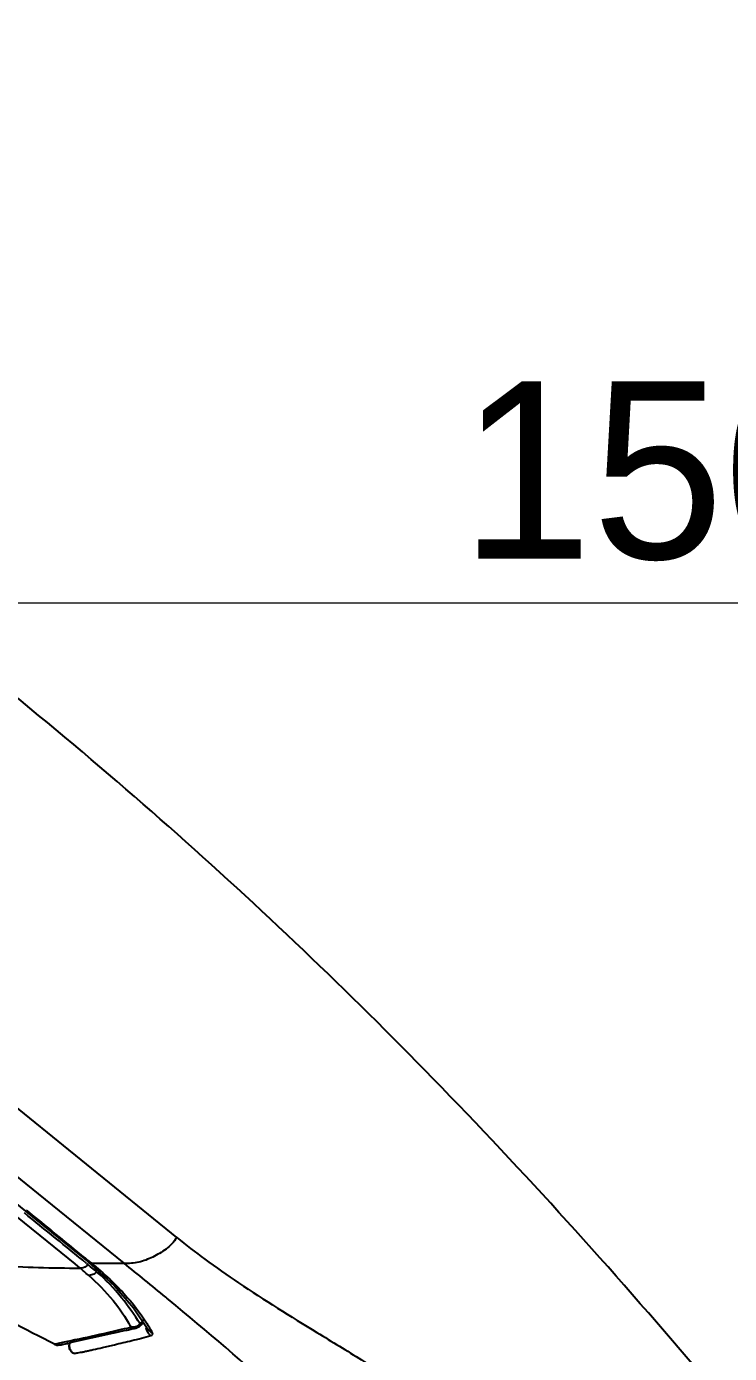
# Model space of a CAD drawing. Extents: x 0 to 1693, y 0 to 1240.
# Drawn here: x 1156.2 to 1195.9, y 581.8 to 656.7 of the extents above; entities that cross this region are included whole.
import ezdxf

# ---------------------------------------------------------------- set-up
doc = ezdxf.new("R2010")
doc.units = 0
doc.header["$LTSCALE"] = 40
doc.header["$MEASUREMENT"] = 0
doc.header["$PDMODE"] = 3
doc.header["$PDSIZE"] = -10
doc.layers.get('0').update_dxf_attribs({"linetype": 'CONTINUOUS'})
doc.layers.get('DEFPOINTS').update_dxf_attribs({"linetype": 'CONTINUOUS'})
doc.layers.add('DEF_LAYER_ASSEM_MEMBER', color=7, linetype='CONTINUOUS')
doc.styles.add('Daelim Dimension', font='')
doc.styles.get('Daelim Dimension').set_extended_font_data('나눔고딕')
doc.dimstyles.new('DEFAULT', dxfattribs={"dimscale": 2, "dimtxt": 2, "dimasz": 2, "dimexe": 0, "dimexo": 2, "dimgap": 1, "dimtad": 1, "dimdec": 1, "dimzin": 9, "dimdsep": 46, "dimtxsty": 'Daelim Dimension', "dimcen": 0.5, "dimclrd": 252, "dimclre": 252, "dimclrt": 3, "dimadec": 1, "dimazin": 0, "dimtfac": 1, "dimtdec": 1, "dimtix": 1, "dimtmove": 0, "dimatfit": 3, "dimfxl": 1, "dimtolj": 1, "dimtzin": 1, "dimlwd": 9, "dimlwe": 9, "dimarcsym": 0})

# ---------------------------------------------------------------- blocks, each defined once
blk = doc.blocks.new('*D7')
at = {"color": 5, "lineweight": 9, "ltscale": 0.5, "transparency": 16777216}
for p, q in [((1076.66, 656.674), (967.784, 656.674)), ((969.784, 652.674), (969.784, 436.258)), ((1231.429, 432.258), (967.784, 432.258))]:
    blk.add_line(p, q, dxfattribs=at)
at = {"color": 5, "ltscale": 0.5, "transparency": 16777216}
for points in [[(969.118, 652.674), (970.451, 652.674), (969.784, 656.674)], [(969.118, 436.258), (970.451, 436.258), (969.784, 432.258)]]:
    blk.add_solid(points, dxfattribs=at)
at = {"layer": 'DEFPOINTS', "color": 0, "ltscale": 0.5, "transparency": 16777216}
for p in [(1080.66, 656.674), (969.784, 432.258), (1235.429, 432.258)]:
    blk.add_point(p, dxfattribs=at)
at = {"color": 7, "ltscale": 0.5, "transparency": 16777216, "insert": (956.998, 544.466), "char_height": 10, "attachment_point": 2, "rotation": 90, "style": 'Daelim Dimension'}
blk.add_mtext('\\A1;224', dxfattribs=at)
blk = doc.blocks.new('*D16')
at = {"color": 5, "lineweight": 9, "ltscale": 0.5, "transparency": 16777216}
for p, q in [((1116.861, 610.843), (1116.861, 626.154)), ((1266.929, 582.172), (1266.929, 626.154)), ((1262.929, 624.154), (1120.861, 624.154))]:
    blk.add_line(p, q, dxfattribs=at)
at = {"color": 5, "ltscale": 0.5, "transparency": 16777216}
for points in [[(1120.861, 624.821), (1120.861, 623.487), (1116.861, 624.154)], [(1262.929, 624.821), (1262.929, 623.487), (1266.929, 624.154)]]:
    blk.add_solid(points, dxfattribs=at)
at = {"layer": 'DEFPOINTS', "color": 0, "ltscale": 0.5, "transparency": 16777216}
for p in [(1116.861, 624.154), (1116.861, 606.843), (1266.929, 578.172)]:
    blk.add_point(p, dxfattribs=at)
at = {"color": 7, "ltscale": 0.5, "transparency": 16777216, "insert": (1191.895, 631.583), "char_height": 10, "attachment_point": 5, "style": 'Daelim Dimension'}
blk.add_mtext('\\A1;150', dxfattribs=at)
blk = doc.blocks.new('*D17')
at = {"color": 5, "lineweight": 9, "ltscale": 0.5, "transparency": 16777216}
for p, q in [((1112.825, 606.873), (991.459, 606.873)), ((993.459, 436.258), (993.459, 602.873)), ((1232.429, 432.258), (991.459, 432.258))]:
    blk.add_line(p, q, dxfattribs=at)
at = {"color": 5, "ltscale": 0.5, "transparency": 16777216}
for points in [[(992.792, 602.873), (994.125, 602.873), (993.459, 606.873)], [(992.792, 436.258), (994.125, 436.258), (993.459, 432.258)]]:
    blk.add_solid(points, dxfattribs=at)
at = {"layer": 'DEFPOINTS', "color": 0, "ltscale": 0.5, "transparency": 16777216}
for p in [(993.459, 606.873), (1116.825, 606.873), (1236.429, 432.258)]:
    blk.add_point(p, dxfattribs=at)
at = {"color": 7, "ltscale": 0.5, "transparency": 16777216, "insert": (986.072, 519.565), "char_height": 10, "attachment_point": 5, "rotation": 90, "style": 'Daelim Dimension'}
blk.add_mtext('\\A1;175', dxfattribs=at)

msp = doc.modelspace()

# ---------------------------------------------------------------- linework, layer by layer
at = {"layer": 'DEF_LAYER_ASSEM_MEMBER', "color": 9, "linetype": 'Continuous'}
for p, q in [((1156.93, 590.821), (1080.209, 652.949)), ((1081.632, 649.503), (1158.972, 586.874)), ((1164.73, 588.366), (1119.921, 624.652)), ((1161.758, 586.912), (1156.93, 590.821)), ((1158.972, 586.874), (1159.264, 586.637)), ((1159.642, 586.9), (1159.719, 586.837)), ((1159.785, 586.782), (1159.72, 586.836)), ((1164.171, 584.948), (1164.11, 584.998)), ((1164.27, 584.867), (1164.171, 584.948)), ((1162.853, 583.517), (1162.796, 583.502)), ((1157.876, 582.348), (1157.833, 582.34)), ((1158.027, 582.38), (1157.876, 582.348)), ((1158.115, 582.398), (1158.027, 582.38)), ((1158.383, 582.455), (1158.115, 582.398)), ((1158.565, 582.493), (1158.383, 582.455)), ((1158.768, 582.537), (1158.565, 582.493)), ((1158.984, 582.583), (1158.768, 582.537)), ((1157.833, 582.34), (1157.827, 582.339))]:
    msp.add_line(p, q, dxfattribs=at)
at = {"layer": 'DEF_LAYER_ASSEM_MEMBER', "color": 7, "linetype": 'Continuous'}
for p, q in [((1155.409, 590.493), (1157.662, 588.67)), ((1157.662, 588.67), (1158.757, 587.783)), ((1158.757, 587.783), (1159.716, 587.005)), ((1159.903, 586.926), (1159.764, 587.04)), ((1161.2, 582.985), (1161.769, 583.11)), ((1161.769, 583.11), (1161.87, 583.132)), ((1161.87, 583.132), (1161.927, 583.144)), ((1161.927, 583.144), (1161.998, 583.159)), ((1161.998, 583.159), (1162.143, 583.191)), ((1162.143, 583.191), (1162.382, 583.242)), ((1162.382, 583.242), (1162.382, 583.242)), ((1162.696, 583.421), (1162.717, 583.447)), ((1162.696, 583.421), (1162.696, 583.421)), ((1162.717, 583.447), (1162.806, 583.55)), ((1163.094, 583.195), (1163.095, 583.194)), ((1158.248, 582.324), (1158.332, 582.345)), ((1158.309, 582.338), (1158.362, 582.35)), ((1158.332, 582.345), (1158.439, 582.371)), ((1158.362, 582.35), (1158.433, 582.367)), ((1158.433, 582.367), (1158.554, 582.394)), ((1158.439, 582.371), (1158.559, 582.399)), ((1158.554, 582.394), (1158.686, 582.424)), ((1158.559, 582.399), (1158.676, 582.427)), ((1158.682, 582.414), (1158.665, 582.345)), ((1158.676, 582.427), (1158.795, 582.454)), ((1158.69, 582.434), (1158.682, 582.414)), ((1158.795, 582.454), (1159.046, 582.509)), ((1159.046, 582.509), (1159.892, 582.697)), ((1159.892, 582.697), (1161.171, 582.978)), ((1161.171, 582.978), (1161.2, 582.985)), ((1157.829, 582.338), (1157.827, 582.339)), ((1158.163, 582.302), (1158.163, 582.302)), ((1158.166, 582.303), (1158.233, 582.32)), ((1158.192, 582.309), (1158.21, 582.314)), ((1158.21, 582.314), (1158.248, 582.324)), ((1158.233, 582.32), (1158.263, 582.327)), ((1158.263, 582.327), (1158.309, 582.338)), ((1158.668, 582.157), (1158.684, 582.101)), ((1158.669, 582.154), (1158.68, 582.111)), ((1158.68, 582.111), (1158.701, 582.056)), ((1158.684, 582.101), (1158.705, 582.049)), ((1158.701, 582.056), (1158.73, 582.003)), ((1158.705, 582.049), (1158.731, 582.001)), ((1158.73, 582.003), (1158.764, 581.954)), ((1158.731, 582.001), (1158.761, 581.958)), ((1158.761, 581.958), (1158.79, 581.923)), ((1158.916, 581.823), (1158.916, 581.823))]:
    msp.add_line(p, q, dxfattribs=at)
for points in [[(1159.716, 587.005), (1161.224, 585.637), (1162.297, 584.398), (1163.094, 583.195)], [(1162.381, 583.242), (1162.426, 583.254), (1162.459, 583.265), (1162.498, 583.281), (1162.539, 583.3), (1162.58, 583.323), (1162.622, 583.351), (1162.662, 583.384), (1162.696, 583.421)], [(1162.806, 583.55), (1162.826, 583.574), (1162.835, 583.586)], [(1158.665, 582.345), (1158.658, 582.279), (1158.659, 582.217), (1158.668, 582.157)], [(1157.829, 582.338), (1157.87, 582.319), (1157.952, 582.297), (1158.044, 582.289)], [(1158.163, 582.302), (1158.172, 582.304), (1158.18, 582.306), (1158.186, 582.308)], [(1158.79, 581.923), (1158.829, 581.884), (1158.864, 581.856)], [(1158.864, 581.856), (1158.898, 581.833), (1158.916, 581.823)]]:
    msp.add_lwpolyline(points, dxfattribs=at)
at = {"layer": 'DEF_LAYER_ASSEM_MEMBER', "color": 9, "linetype": 'Continuous'}
for centre, radius, start, end in [((305.338, -462.145), 1352.898, 50.841859, 51.033501), ((1161.783, 712.417), 125.505, 269.1417, 269.98874), ((892.468, 253.653), 428.461, 50.65446, 51.05996), ((1159.622, 674.926), 88.29, 266.72558, 269.76822), ((1147.486, 572.18), 18.648, 48.90181, 50.82939), ((1156.758, 588.496), 7.736, 321.24889, 322.28649), ((1163.581, 583.319), 0.578, 179.5546, 186.15781), ((1153.46, 577.455), 11.338, 30.69987, 32.18268), ((1152.541, 576.91), 12.407, 29.36015, 30.69494)]:
    msp.add_arc(centre, radius, start, end, dxfattribs=at)
at = {"layer": 'DEF_LAYER_ASSEM_MEMBER', "color": 7, "linetype": 'Continuous'}
for centre, radius, start, end in [((1147.942, 582.288), 12.947, 18.65035, 19.53447), ((926.984, 138.811), 500.005, 62.50444, 63.13927), ((1159.18, 582.255), 0.523, 159.96603, 175.775)]:
    msp.add_arc(centre, radius, start, end, dxfattribs=at)
for points, start_tangent, end_tangent in [([(1194.051, 580.97), (1179.211, 597.317), (1164.284, 611.541), (1148.364, 624.64), (1130.371, 637.557)], (-0.647318, 0.76222), (-0.830063, 0.55767)), ([(1159.764, 587.04), (1158.939, 587.713), (1156.25, 589.906)], (-0.774549, 0.632513), (-0.775176, 0.631746)), ([(1158.166, 582.303), (1158.079, 582.29), (1157.829, 582.338)], (-0.975869, -0.218355), (-0.889533, 0.456872)), ([(1158.669, 582.154), (1158.659, 582.294)], (-0.215701, 0.976459), (0.072705, 0.997353)), ([(1158.916, 581.823), (1158.703, 582.053), (1158.669, 582.154)], (-0.876218, 0.481916), (-0.215701, 0.976459))]:
    msp.add_spline(points, degree=3, dxfattribs=dict(at, start_tangent=start_tangent, end_tangent=end_tangent))
at = {"layer": 'DEF_LAYER_ASSEM_MEMBER', "color": 9, "linetype": 'Continuous'}
for points, start_tangent, end_tangent in [([(1164.73, 588.366), (1164.453, 588.006), (1164.128, 587.714), (1163.763, 587.47), (1163.376, 587.264), (1162.585, 586.97), (1161.758, 586.912)], (-0.534213, -0.84535), (-0.997393, 0.072156)), ([(1164.73, 588.366), (1166.315, 587.143), (1168.218, 585.809), (1172.646, 583.005), (1175.168, 581.457), (1177.668, 579.862), (1180.118, 578.157), (1182.519, 576.263)], (0.777146, -0.62932), (0.763397, -0.64593)), ([(1159.719, 586.836), (1159.623, 586.746), (1159.264, 586.637)], (-0.634382, -0.773019), (-0.991341, 0.131316)), ([(1159.903, 586.926), (1159.716, 587.005)], (-0.994252, 0.107063), (-0.777385, 0.629025)), ([(1159.903, 586.926), (1160.944, 586.013), (1161.759, 585.187), (1163.056, 583.493)], (0.774516, -0.632555), (0.532739, -0.84628)), ([(1160.209, 586.429), (1159.992, 586.272), (1159.744, 586.233)], (-0.643258, -0.765649), (-0.989151, 0.1469)), ([(1159.744, 586.233), (1161.133, 584.813), (1162.106, 583.355)], (0.756044, -0.65452), (0.471547, -0.881841)), ([(1160.209, 586.429), (1160.105, 586.517), (1159.785, 586.782)], (-0.758887, 0.651222), (-0.773056, 0.634338)), ([(1162.663, 583.501), (1161.617, 584.96), (1160.209, 586.429)], (-0.556494, 0.830851), (-0.758888, 0.651221)), ([(1178.093, 570.797), (1170.631, 579.331), (1164.27, 584.867)], (-0.563686, 0.825989), (-0.772603, 0.634889)), ([(1162.067, 583.277), (1160.825, 582.989), (1158.984, 582.583)], (-0.972666, -0.232208), (-0.978032, -0.208455)), ([(1162.106, 583.355), (1162.111, 583.305), (1162.067, 583.277)], (0.441682, -0.897172), (-0.97417, -0.225814)), ([(1162.067, 583.277), (1162.139, 583.246), (1162.382, 583.242)], (0.867021, -0.498272), (0.974289, 0.225302)), ([(1162.106, 583.355), (1162.402, 583.347), (1162.663, 583.501)], (0.943186, -0.332265), (0.659253, 0.751922)), ([(1162.663, 583.501), (1162.791, 583.654)], (0.659253, 0.751922), (0.626571, 0.779365)), ([(1162.663, 583.501), (1162.674, 583.483), (1162.696, 583.445)], (0.556494, -0.830851), (0.361692, -0.932298)), ([(1162.696, 583.445), (1162.698, 583.437), (1162.696, 583.421)], (0.361692, -0.932298), (-0.623366, -0.78193)), ([(1163.273, 582.831), (1163.091, 583.007), (1163.007, 583.257)], (-0.888896, 0.458108), (-0.107282, 0.994229)), ([(1163.095, 583.194), (1163.275, 583.024), (1163.354, 582.993)], (0.497561, -0.867429), (0.960234, -0.279195)), ([(1158.916, 581.823), (1158.93, 581.829), (1158.987, 581.837), (1159.085, 581.851), (1159.219, 581.873), (1159.385, 581.904), (1159.578, 581.943), (1159.792, 581.988), (1160.02, 582.039), (1160.535, 582.152), (1161.211, 582.318), (1162.196, 582.553), (1163.273, 582.831)], (-0.876577, 0.481262), (0.96141, 0.275119)), ([(1163.273, 582.831), (1163.366, 582.89), (1163.373, 582.936), (1163.354, 582.993)], (0.96571, 0.259623), (-0.466983, 0.884266))]:
    msp.add_spline(points, degree=3, dxfattribs=dict(at, start_tangent=start_tangent, end_tangent=end_tangent))

# ---------------------------------------------------------------- dimensions: what is measured, and where the dimension line sits
at = {"color": 5, "ltscale": 0.5}
dim = msp.add_linear_dim(base=(969.784, 432.258), p1=(1080.66, 656.674), p2=(1235.429, 432.258), angle=270, dimstyle='DEFAULT', override={"dimtxt": 5, "dimexe": 1, "dimdec": 0, "dimclrd": 5, "dimclre": 5, "dimclrt": 7}, dxfattribs=at)
dim.commit()
dim.dimension.update_dxf_attribs({"geometry": '*D7', "text_midpoint": (969.784, 544.466), "dimtype": 160})
dim = msp.add_linear_dim(base=(1116.861, 624.154), p1=(1266.929, 578.172), p2=(1116.861, 606.843), dimstyle='DEFAULT', override={"dimtxt": 5, "dimexe": 1, "dimdec": 0, "dimclrd": 5, "dimclre": 5, "dimclrt": 7}, dxfattribs=at)
dim.commit()
dim.dimension.update_dxf_attribs({"geometry": '*D16', "text_midpoint": (1191.895, 631.583)})
dim = msp.add_linear_dim(base=(993.459, 606.873), p1=(1236.429, 432.258), p2=(1116.825, 606.873), angle=90, dimstyle='DEFAULT', override={"dimtxt": 5, "dimexe": 1, "dimdec": 0, "dimclrd": 5, "dimclre": 5, "dimclrt": 7}, dxfattribs=at)
dim.commit()
dim.dimension.update_dxf_attribs({"geometry": '*D17', "text_midpoint": (986.072, 519.565)})

doc.saveas('drawing.dxf')
